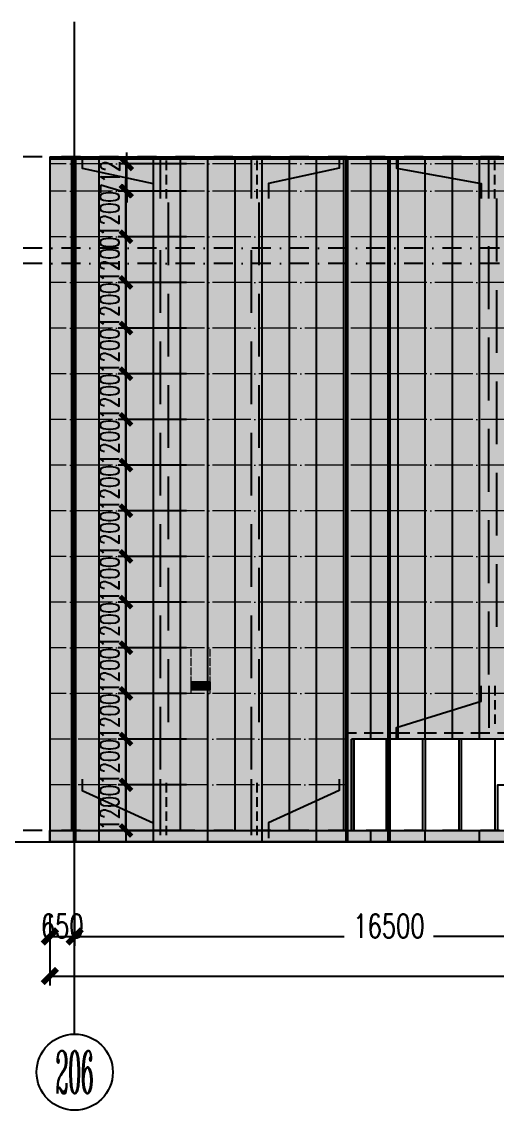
# Model space of a CAD drawing. Extents: x -2072575 to 87763, y -155913 to 742026.
# Drawn here: x -1023391 to -1010912, y 551370 to 579968 of the extents above; entities that cross this region are included whole.
import ezdxf
from ezdxf.enums import TextEntityAlignment as Align

# ---------------------------------------------------------------- set-up
doc = ezdxf.new("R2010")
doc.units = 0
doc.header["$LTSCALE"] = 1000
for name, pattern in [('20剖面图$0$DASH', [0.35, 0.25, -0.1]), ('CENTER', [2, 1.25, -0.25, 0.25, -0.25]), ('DASHDOT', [1, 0.5, -0.25, 0, -0.25]), ('DASHED', [0.75, 0.5, -0.25]), ('DOT', [0.25, 0, -0.25]), ('DOTE', [2.42, 2, -0.2, 0.02, -0.2]), ('HIDDEN2', [0.1875, 0.125, -0.0625])]:
    doc.linetypes.add(name, pattern=pattern)
doc.layers.get('Defpoints').update_dxf_attribs({"color": 210})
for name, color, linetype in [('!ZN1-填充-8', 8, 'Continuous'), ('112铝材投影', 112, 'Continuous'), ('12圆钢+30钢套管撑杆', 3, 'Continuous'), ('12圆钢斜拉条', 30, 'Continuous'), ('12圆钢直拉条', 22, 'Continuous'), ('250×150×4.5×8 H型钢', 3, 'HIDDEN2'), ('3符号', 3, 'Continuous'), ('3铝板幕墙', 3, 'Continuous'), ('4玻璃幕墙', 4, 'Continuous'), ('A-LIN-V', 9, 'Continuous'), ('A-云线', 50, 'Continuous'), ('AS-WALL', 40, 'Continuous'), ('DIM', 173, 'Continuous'), ('DOT', 8, 'DOT'), ('DOTE', 1, 'CENTER'), ('压型钢板', 23, 'Continuous')]:
    doc.layers.add(name, color=color, linetype=linetype)
doc.layers.add('冷弯薄壁C型钢 250x75x20x3.0', color=51, linetype='DOTE', lineweight=0)
doc.layers.add('梁', color=4, linetype='Continuous', lineweight=18)
doc.styles.add('_TCH_AXIS', font='COMPLEX', dxfattribs={"bigfont": 'GBCBIG'})
doc.styles.add('DHTEXT-1', font='romans.shx', dxfattribs={"width": 0.7, "bigfont": 'chinese.shx'})
doc.dimstyles.new('ZN200', dxfattribs={"dimscale": 200, "dimtxt": 2.5, "dimasz": 1.5, "dimexe": 1, "dimexo": 2, "dimgap": 0.9, "dimtad": 1, "dimdec": 0, "dimdsep": 46, "dimtxsty": 'DHTEXT-1', "dimblk": 'ARCHTICK', "dimcen": 2.5, "dimclrd": 173, "dimclre": 173, "dimclrt": 7, "dimazin": 2, "dimtfac": 1, "dimtdec": 0, "dimtix": 1, "dimtmove": 2, "dimatfit": 3, "dimfxl": 0, "dimtolj": 1, "dimtzin": 0, "dimarcsym": 0})
doc.dimstyles.new('ZN250', dxfattribs={"dimscale": 250, "dimtxt": 2.5, "dimasz": 1.5, "dimexe": 1, "dimexo": 2, "dimgap": 0.9, "dimtad": 1, "dimdec": 0, "dimdsep": 46, "dimtxsty": 'DHTEXT-1', "dimblk": 'ARCHTICK', "dimcen": 2.5, "dimclrd": 173, "dimclre": 173, "dimclrt": 7, "dimazin": 2, "dimtfac": 1, "dimtdec": 0, "dimtix": 1, "dimtmove": 2, "dimatfit": 3, "dimfxl": 0, "dimarcsym": 0})

# ---------------------------------------------------------------- blocks, each defined once
blk = doc.blocks.new('_ArchTick')
at = {"color": 0, "linetype": 'ByBlock', "const_width": 0.4}
blk.add_lwpolyline([(-0.5, -0.5), (0.5, 0.5)], dxfattribs=at)
blk = doc.blocks.new('*D157')
at = {"layer": 'Defpoints', "color": 0, "ltscale": 2500, "transparency": 16777216}
for p in [(-1210766, 470420), (-1126966, 470420), (-1126966, 468284)]:
    blk.add_point(p, dxfattribs=at)
at = {"layer": 'DIM', "color": 173, "linetype": 'ByBlock', "lineweight": -2, "ltscale": 2500, "transparency": 16777216}
for p, q in [((-1210766, 469920), (-1210766, 468034)), ((-1126966, 469920), (-1126966, 468034)), ((-1210766, 468284), (-1170070, 468284)), ((-1126966, 468284), (-1167662, 468284))]:
    blk.add_line(p, q, dxfattribs=at)
at = {"layer": 'DIM', "color": 173, "lineweight": -2, "ltscale": 2500, "transparency": 16777216, "xscale": 375, "yscale": 375, "zscale": 375, "rotation": 180}
blk.add_blockref('_ArchTick', (-1210766, 468284), dxfattribs=at)
at = {"layer": 'DIM', "color": 173, "lineweight": -2, "ltscale": 2500, "transparency": 16777216, "xscale": 375, "yscale": 375, "zscale": 375}
blk.add_blockref('_ArchTick', (-1126966, 468284), dxfattribs=at)
at = {"layer": 'DIM', "color": 7, "ltscale": 2500, "transparency": 16777216, "insert": (-1168866, 468559), "char_height": 625, "attachment_point": 5, "style": 'DHTEXT-1'}
blk.add_mtext('83800', dxfattribs=at)
blk = doc.blocks.new('*D163')
at = {"layer": 'Defpoints', "color": 0, "ltscale": 2500, "transparency": 16777216}
for p in [(-1210766, 470420), (-1210116, 470420), (-1210116, 469324)]:
    blk.add_point(p, dxfattribs=at)
at = {"layer": 'DIM', "color": 173, "linetype": 'ByBlock', "lineweight": -2, "ltscale": 2500, "transparency": 16777216}
for p, q in [((-1210766, 469920), (-1210766, 469074)), ((-1210116, 469920), (-1210116, 469074)), ((-1210766, 469324), (-1210116, 469324))]:
    blk.add_line(p, q, dxfattribs=at)
at = {"layer": 'DIM', "color": 173, "lineweight": -2, "ltscale": 2500, "transparency": 16777216, "xscale": 375, "yscale": 375, "zscale": 375, "rotation": 180}
blk.add_blockref('_ArchTick', (-1210766, 469324), dxfattribs=at)
at = {"layer": 'DIM', "color": 173, "lineweight": -2, "ltscale": 2500, "transparency": 16777216, "xscale": 375, "yscale": 375, "zscale": 375}
blk.add_blockref('_ArchTick', (-1210116, 469324), dxfattribs=at)
at = {"layer": 'DIM', "color": 7, "ltscale": 2500, "transparency": 16777216, "insert": (-1210441, 469599), "char_height": 625, "attachment_point": 5, "style": 'DHTEXT-1'}
blk.add_mtext('650', dxfattribs=at)
blk = doc.blocks.new('*D164')
at = {"layer": 'Defpoints', "color": 0, "ltscale": 2500, "transparency": 16777216}
for p in [(-1210116, 470420), (-1193616, 470420), (-1193616, 469324)]:
    blk.add_point(p, dxfattribs=at)
at = {"layer": 'DIM', "color": 173, "linetype": 'ByBlock', "lineweight": -2, "ltscale": 2500, "transparency": 16777216}
for p, q in [((-1210116, 469920), (-1210116, 469074)), ((-1193616, 469920), (-1193616, 469074)), ((-1210116, 469324), (-1203039, 469324)), ((-1193616, 469324), (-1200693, 469324))]:
    blk.add_line(p, q, dxfattribs=at)
at = {"layer": 'DIM', "color": 173, "lineweight": -2, "ltscale": 2500, "transparency": 16777216, "xscale": 375, "yscale": 375, "zscale": 375, "rotation": 180}
blk.add_blockref('_ArchTick', (-1210116, 469324), dxfattribs=at)
at = {"layer": 'DIM', "color": 173, "lineweight": -2, "ltscale": 2500, "transparency": 16777216, "xscale": 375, "yscale": 375, "zscale": 375}
blk.add_blockref('_ArchTick', (-1193616, 469324), dxfattribs=at)
at = {"layer": 'DIM', "color": 7, "ltscale": 2500, "transparency": 16777216, "insert": (-1201866, 469599), "char_height": 625, "attachment_point": 5, "style": 'DHTEXT-1'}
blk.add_mtext('16500', dxfattribs=at)
blk = doc.blocks.new('卓越-轴号')
blk.add_circle((0, 0), 4)
at = {"color": 0, "style": '_TCH_AXIS', "width": 1.041667, "flags": 8}
blk.add_attdef('A', text='', height=4.48, dxfattribs=at).set_placement((-2, -2.24), (2, -2.24), align=Align.FIT)
blk = doc.blocks.new('20250905092932')
at = {"layer": '!ZN1-填充-8'}
h = blk.add_hatch(dxfattribs=at)
h.set_pattern_fill('ANSI36', color=252, scale=300, style=0)
h.set_pattern_definition([(45, (1036481.6, -558720.36), (252.5697, 926.08891), [1190.625, -238.125, 0, -238.125])])
h.paths.add_polyline_path([(-650, 0), (11205, 0), (11109, 0), (7305, 0), (7305, 2400), (66500, 2400), (66500, 17650), (-650, 17650)])
at = {"layer": '!ZN1-填充-8', "ltscale": 3000}
h = blk.add_hatch(dxfattribs=at)
h.set_pattern_fill('PLAST', color=252, scale=20)
h.set_pattern_definition([(0, (1668034.906, -516237.45), (0, 63.5), []), (0, (1668034.906, -516229.515), (0, 63.5), []), (0, (1668034.906, -516221.58), (0, 63.5), [])])
h.paths.add_polyline_path([(3085, 3730), (3525, 3730), (3525, 3870), (3085, 3870)])
at = {"layer": '!ZN1-填充-8'}
h = blk.add_hatch(dxfattribs=at)
h.set_pattern_fill('DOTS', color=252, scale=100, style=0)
h.set_pattern_definition([(0, (1022002.81, -558720.36), (79.375, 158.75), [0, -158.75])])
h.paths.add_polyline_path([(-650, 0), (83150, 0), (83150, -300), (-650, -300)])
at = {"layer": '112铝材投影', "color": 252}
for points in [[(3055, 3700), (3555, 3700), (3555, 3900), (3055, 3900)], [(3085, 3730), (3525, 3730), (3525, 3870), (3085, 3870)]]:
    blk.add_lwpolyline(points, close=True, dxfattribs=at)
at = {"layer": '3铝板幕墙', "color": 252, "ltscale": 1000}
for p, q in [((633, 0), (633, -300)), ((2060, 0), (2060, -300)), ((3486, 0), (3486, -300)), ((4913, 0), (4913, -300)), ((6340, 0), (6340, -300)), ((7767, 0), (7767, -300)), ((9193, 0), (9193, -300)), ((10620, 0), (10620, -300))]:
    blk.add_line(p, q, dxfattribs=at)
blk.add_lwpolyline([(-650, 0), (83150, 0), (83150, -300), (-650, -300)], close=True, dxfattribs=at)
at = {"layer": '4玻璃幕墙', "color": 252, "ltscale": 10}
for p, q in [((7269, 0), (7269, 2400)), ((7336, 0), (7336, 2400)), ((8187, 0), (8187, 2400)), ((8254, 0), (8254, 2400)), ((9138, 0), (9138, 2400)), ((9205, 0), (9205, 2400)), ((10090, 0), (10090, 2400)), ((10156, 0), (10156, 2400)), ((11040, 0), (11040, 2400))]:
    blk.add_line(p, q, dxfattribs=at)
blk.add_lwpolyline([(7269, 2400), (7269, 0), (11107, 0), (11107, 1200), (68000, 1200), (68000, 17650), (66460, 17650), (66460, 2400), (7269, 2400)], dxfattribs=at)
at = {"layer": '压型钢板', "color": 252, "ltscale": 10}
for p, q in [((-650, 17700), (-650, 0)), ((-81, 17700), (-81, 0)), ((633, 17700), (633, 0)), ((1346, 17700), (1346, 0)), ((2060, 17700), (2060, 0)), ((2773, 17700), (2773, 0)), ((3486, 17700), (3486, 0)), ((4200, 17700), (4200, 0)), ((4913, 17700), (4913, 0)), ((5626, 17700), (5626, 0)), ((6340, 17700), (6340, 0)), ((7053, 17700), (7053, 0)), ((7767, 17700), (7767, 2400)), ((8480, 17700), (8480, 2400)), ((9193, 17700), (9193, 2400)), ((9907, 17700), (9907, 2400)), ((10620, 17700), (10620, 2400))]:
    blk.add_line(p, q, dxfattribs=at)
blk = doc.blocks.new('*D3517')
at = {"layer": 'Defpoints', "color": 0, "ltscale": 10, "transparency": 16777216}
for p in [(-1020636, 576233), (-1018670, 576233), (-1018670, 575520)]:
    blk.add_point(p, dxfattribs=at)
at = {"layer": 'DIM', "color": 173, "linetype": 'ByBlock', "lineweight": -2, "ltscale": 10, "transparency": 16777216}
for p, q in [((-1020636, 576233), (-1020636, 576533)), ((-1019070, 576233), (-1020836, 576233)), ((-1020636, 575520), (-1020636, 576233)), ((-1019070, 575520), (-1020836, 575520)), ((-1020636, 575520), (-1020636, 575220))]:
    blk.add_line(p, q, dxfattribs=at)
at = {"layer": 'DIM', "color": 173, "lineweight": -2, "ltscale": 10, "transparency": 16777216, "xscale": 300, "yscale": 300, "zscale": 300}
for p, rotation in [((-1020636, 576233), 270), ((-1020636, 575520), 90)]:
    blk.add_blockref('_ArchTick', p, dxfattribs=dict(at, rotation=rotation))
at = {"layer": 'DIM', "color": 7, "ltscale": 10, "transparency": 16777216, "insert": (-1021066, 575877), "char_height": 500, "attachment_point": 5, "rotation": 90, "style": 'DHTEXT-1'}
blk.add_mtext('\\A1;712', dxfattribs=at)
blk = doc.blocks.new('*D3518')
at = {"layer": 'Defpoints', "color": 0, "ltscale": 10, "transparency": 16777216}
for p in [(-1020657, 575520), (-1018670, 575520), (-1018670, 574320)]:
    blk.add_point(p, dxfattribs=at)
at = {"layer": 'DIM', "color": 173, "linetype": 'ByBlock', "lineweight": -2, "ltscale": 10, "transparency": 16777216}
for p, q in [((-1020657, 575520), (-1020657, 575820)), ((-1019070, 575520), (-1020857, 575520)), ((-1020657, 574320), (-1020657, 575520)), ((-1019070, 574320), (-1020857, 574320)), ((-1020657, 574320), (-1020657, 574020))]:
    blk.add_line(p, q, dxfattribs=at)
at = {"layer": 'DIM', "color": 173, "lineweight": -2, "ltscale": 10, "transparency": 16777216, "xscale": 300, "yscale": 300, "zscale": 300}
for p, rotation in [((-1020657, 575520), 270), ((-1020657, 574320), 90)]:
    blk.add_blockref('_ArchTick', p, dxfattribs=dict(at, rotation=rotation))
at = {"layer": 'DIM', "color": 7, "ltscale": 10, "transparency": 16777216, "insert": (-1021087, 574920), "char_height": 500, "attachment_point": 5, "rotation": 90, "style": 'DHTEXT-1'}
blk.add_mtext('\\A1;1200', dxfattribs=at)
blk = doc.blocks.new('*D3519')
at = {"layer": 'Defpoints', "color": 0, "ltscale": 10, "transparency": 16777216}
for p in [(-1020657, 574320), (-1018670, 574320), (-1018670, 573120)]:
    blk.add_point(p, dxfattribs=at)
at = {"layer": 'DIM', "color": 173, "linetype": 'ByBlock', "lineweight": -2, "ltscale": 10, "transparency": 16777216}
for p, q in [((-1020657, 574320), (-1020657, 574620)), ((-1019070, 574320), (-1020857, 574320)), ((-1020657, 573120), (-1020657, 574320)), ((-1019070, 573120), (-1020857, 573120)), ((-1020657, 573120), (-1020657, 572820))]:
    blk.add_line(p, q, dxfattribs=at)
at = {"layer": 'DIM', "color": 173, "lineweight": -2, "ltscale": 10, "transparency": 16777216, "xscale": 300, "yscale": 300, "zscale": 300}
for p, rotation in [((-1020657, 574320), 270), ((-1020657, 573120), 90)]:
    blk.add_blockref('_ArchTick', p, dxfattribs=dict(at, rotation=rotation))
at = {"layer": 'DIM', "color": 7, "ltscale": 10, "transparency": 16777216, "insert": (-1021087, 573720), "char_height": 500, "attachment_point": 5, "rotation": 90, "style": 'DHTEXT-1'}
blk.add_mtext('\\A1;1200', dxfattribs=at)
blk = doc.blocks.new('*D3520')
at = {"layer": 'Defpoints', "color": 0, "ltscale": 10, "transparency": 16777216}
for p in [(-1020657, 573120), (-1018670, 573120), (-1018670, 571920)]:
    blk.add_point(p, dxfattribs=at)
at = {"layer": 'DIM', "color": 173, "linetype": 'ByBlock', "lineweight": -2, "ltscale": 10, "transparency": 16777216}
for p, q in [((-1020657, 573120), (-1020657, 573420)), ((-1019070, 573120), (-1020857, 573120)), ((-1020657, 571920), (-1020657, 573120)), ((-1019070, 571920), (-1020857, 571920)), ((-1020657, 571920), (-1020657, 571620))]:
    blk.add_line(p, q, dxfattribs=at)
at = {"layer": 'DIM', "color": 173, "lineweight": -2, "ltscale": 10, "transparency": 16777216, "xscale": 300, "yscale": 300, "zscale": 300}
for p, rotation in [((-1020657, 573120), 270), ((-1020657, 571920), 90)]:
    blk.add_blockref('_ArchTick', p, dxfattribs=dict(at, rotation=rotation))
at = {"layer": 'DIM', "color": 7, "ltscale": 10, "transparency": 16777216, "insert": (-1021087, 572520), "char_height": 500, "attachment_point": 5, "rotation": 90, "style": 'DHTEXT-1'}
blk.add_mtext('\\A1;1200', dxfattribs=at)
blk = doc.blocks.new('*D3521')
at = {"layer": 'Defpoints', "color": 0, "ltscale": 10, "transparency": 16777216}
for p in [(-1020657, 571920), (-1018670, 571920), (-1018670, 570720)]:
    blk.add_point(p, dxfattribs=at)
at = {"layer": 'DIM', "color": 173, "linetype": 'ByBlock', "lineweight": -2, "ltscale": 10, "transparency": 16777216}
for p, q in [((-1020657, 571920), (-1020657, 572220)), ((-1019070, 571920), (-1020857, 571920)), ((-1020657, 570720), (-1020657, 571920)), ((-1019070, 570720), (-1020857, 570720)), ((-1020657, 570720), (-1020657, 570420))]:
    blk.add_line(p, q, dxfattribs=at)
at = {"layer": 'DIM', "color": 173, "lineweight": -2, "ltscale": 10, "transparency": 16777216, "xscale": 300, "yscale": 300, "zscale": 300}
for p, rotation in [((-1020657, 571920), 270), ((-1020657, 570720), 90)]:
    blk.add_blockref('_ArchTick', p, dxfattribs=dict(at, rotation=rotation))
at = {"layer": 'DIM', "color": 7, "ltscale": 10, "transparency": 16777216, "insert": (-1021087, 571320), "char_height": 500, "attachment_point": 5, "rotation": 90, "style": 'DHTEXT-1'}
blk.add_mtext('\\A1;1200', dxfattribs=at)
blk = doc.blocks.new('*D3522')
at = {"layer": 'Defpoints', "color": 0, "ltscale": 10, "transparency": 16777216}
for p in [(-1020657, 570720), (-1018670, 570720), (-1018670, 569520)]:
    blk.add_point(p, dxfattribs=at)
at = {"layer": 'DIM', "color": 173, "linetype": 'ByBlock', "lineweight": -2, "ltscale": 10, "transparency": 16777216}
for p, q in [((-1020657, 570720), (-1020657, 571020)), ((-1019070, 570720), (-1020857, 570720)), ((-1020657, 569520), (-1020657, 570720)), ((-1019070, 569520), (-1020857, 569520)), ((-1020657, 569520), (-1020657, 569220))]:
    blk.add_line(p, q, dxfattribs=at)
at = {"layer": 'DIM', "color": 173, "lineweight": -2, "ltscale": 10, "transparency": 16777216, "xscale": 300, "yscale": 300, "zscale": 300}
for p, rotation in [((-1020657, 570720), 270), ((-1020657, 569520), 90)]:
    blk.add_blockref('_ArchTick', p, dxfattribs=dict(at, rotation=rotation))
at = {"layer": 'DIM', "color": 7, "ltscale": 10, "transparency": 16777216, "insert": (-1021087, 570120), "char_height": 500, "attachment_point": 5, "rotation": 90, "style": 'DHTEXT-1'}
blk.add_mtext('\\A1;1200', dxfattribs=at)
blk = doc.blocks.new('*D3523')
at = {"layer": 'Defpoints', "color": 0, "ltscale": 10, "transparency": 16777216}
for p in [(-1020657, 569520), (-1018670, 569520), (-1018670, 568320)]:
    blk.add_point(p, dxfattribs=at)
at = {"layer": 'DIM', "color": 173, "linetype": 'ByBlock', "lineweight": -2, "ltscale": 10, "transparency": 16777216}
for p, q in [((-1020657, 569520), (-1020657, 569820)), ((-1019070, 569520), (-1020857, 569520)), ((-1020657, 568320), (-1020657, 569520)), ((-1019070, 568320), (-1020857, 568320)), ((-1020657, 568320), (-1020657, 568020))]:
    blk.add_line(p, q, dxfattribs=at)
at = {"layer": 'DIM', "color": 173, "lineweight": -2, "ltscale": 10, "transparency": 16777216, "xscale": 300, "yscale": 300, "zscale": 300}
for p, rotation in [((-1020657, 569520), 270), ((-1020657, 568320), 90)]:
    blk.add_blockref('_ArchTick', p, dxfattribs=dict(at, rotation=rotation))
at = {"layer": 'DIM', "color": 7, "ltscale": 10, "transparency": 16777216, "insert": (-1021087, 568920), "char_height": 500, "attachment_point": 5, "rotation": 90, "style": 'DHTEXT-1'}
blk.add_mtext('\\A1;1200', dxfattribs=at)
blk = doc.blocks.new('*D3524')
at = {"layer": 'Defpoints', "color": 0, "ltscale": 10, "transparency": 16777216}
for p in [(-1020657, 568320), (-1018670, 568320), (-1018670, 567120)]:
    blk.add_point(p, dxfattribs=at)
at = {"layer": 'DIM', "color": 173, "linetype": 'ByBlock', "lineweight": -2, "ltscale": 10, "transparency": 16777216}
for p, q in [((-1020657, 568320), (-1020657, 568620)), ((-1019070, 568320), (-1020857, 568320)), ((-1020657, 567120), (-1020657, 568320)), ((-1019070, 567120), (-1020857, 567120)), ((-1020657, 567120), (-1020657, 566820))]:
    blk.add_line(p, q, dxfattribs=at)
at = {"layer": 'DIM', "color": 173, "lineweight": -2, "ltscale": 10, "transparency": 16777216, "xscale": 300, "yscale": 300, "zscale": 300}
for p, rotation in [((-1020657, 568320), 270), ((-1020657, 567120), 90)]:
    blk.add_blockref('_ArchTick', p, dxfattribs=dict(at, rotation=rotation))
at = {"layer": 'DIM', "color": 7, "ltscale": 10, "transparency": 16777216, "insert": (-1021087, 567720), "char_height": 500, "attachment_point": 5, "rotation": 90, "style": 'DHTEXT-1'}
blk.add_mtext('\\A1;1200', dxfattribs=at)
blk = doc.blocks.new('*D3525')
at = {"layer": 'Defpoints', "color": 0, "ltscale": 10, "transparency": 16777216}
for p in [(-1020657, 567120), (-1018670, 567120), (-1018670, 565920)]:
    blk.add_point(p, dxfattribs=at)
at = {"layer": 'DIM', "color": 173, "linetype": 'ByBlock', "lineweight": -2, "ltscale": 10, "transparency": 16777216}
for p, q in [((-1020657, 567120), (-1020657, 567420)), ((-1019070, 567120), (-1020857, 567120)), ((-1020657, 565920), (-1020657, 567120)), ((-1019070, 565920), (-1020857, 565920)), ((-1020657, 565920), (-1020657, 565620))]:
    blk.add_line(p, q, dxfattribs=at)
at = {"layer": 'DIM', "color": 173, "lineweight": -2, "ltscale": 10, "transparency": 16777216, "xscale": 300, "yscale": 300, "zscale": 300}
for p, rotation in [((-1020657, 567120), 270), ((-1020657, 565920), 90)]:
    blk.add_blockref('_ArchTick', p, dxfattribs=dict(at, rotation=rotation))
at = {"layer": 'DIM', "color": 7, "ltscale": 10, "transparency": 16777216, "insert": (-1021087, 566520), "char_height": 500, "attachment_point": 5, "rotation": 90, "style": 'DHTEXT-1'}
blk.add_mtext('\\A1;1200', dxfattribs=at)
blk = doc.blocks.new('*D3526')
at = {"layer": 'Defpoints', "color": 0, "ltscale": 10, "transparency": 16777216}
for p in [(-1020657, 565920), (-1018670, 565920), (-1018670, 564720)]:
    blk.add_point(p, dxfattribs=at)
at = {"layer": 'DIM', "color": 173, "linetype": 'ByBlock', "lineweight": -2, "ltscale": 10, "transparency": 16777216}
for p, q in [((-1020657, 565920), (-1020657, 566220)), ((-1019070, 565920), (-1020857, 565920)), ((-1020657, 564720), (-1020657, 565920)), ((-1019070, 564720), (-1020857, 564720)), ((-1020657, 564720), (-1020657, 564420))]:
    blk.add_line(p, q, dxfattribs=at)
at = {"layer": 'DIM', "color": 173, "lineweight": -2, "ltscale": 10, "transparency": 16777216, "xscale": 300, "yscale": 300, "zscale": 300}
for p, rotation in [((-1020657, 565920), 270), ((-1020657, 564720), 90)]:
    blk.add_blockref('_ArchTick', p, dxfattribs=dict(at, rotation=rotation))
at = {"layer": 'DIM', "color": 7, "ltscale": 10, "transparency": 16777216, "insert": (-1021087, 565320), "char_height": 500, "attachment_point": 5, "rotation": 90, "style": 'DHTEXT-1'}
blk.add_mtext('\\A1;1200', dxfattribs=at)
blk = doc.blocks.new('*D3527')
at = {"layer": 'Defpoints', "color": 0, "ltscale": 10, "transparency": 16777216}
for p in [(-1020657, 564720), (-1018670, 564720), (-1018670, 563520)]:
    blk.add_point(p, dxfattribs=at)
at = {"layer": 'DIM', "color": 173, "linetype": 'ByBlock', "lineweight": -2, "ltscale": 10, "transparency": 16777216}
for p, q in [((-1020657, 564720), (-1020657, 565020)), ((-1019070, 564720), (-1020857, 564720)), ((-1020657, 563520), (-1020657, 564720)), ((-1019070, 563520), (-1020857, 563520)), ((-1020657, 563520), (-1020657, 563220))]:
    blk.add_line(p, q, dxfattribs=at)
at = {"layer": 'DIM', "color": 173, "lineweight": -2, "ltscale": 10, "transparency": 16777216, "xscale": 300, "yscale": 300, "zscale": 300}
for p, rotation in [((-1020657, 564720), 270), ((-1020657, 563520), 90)]:
    blk.add_blockref('_ArchTick', p, dxfattribs=dict(at, rotation=rotation))
at = {"layer": 'DIM', "color": 7, "ltscale": 10, "transparency": 16777216, "insert": (-1021087, 564120), "char_height": 500, "attachment_point": 5, "rotation": 90, "style": 'DHTEXT-1'}
blk.add_mtext('\\A1;1200', dxfattribs=at)
blk = doc.blocks.new('*D3528')
at = {"layer": 'Defpoints', "color": 0, "ltscale": 10, "transparency": 16777216}
for p in [(-1020657, 563520), (-1018670, 563520), (-1018670, 562320)]:
    blk.add_point(p, dxfattribs=at)
at = {"layer": 'DIM', "color": 173, "linetype": 'ByBlock', "lineweight": -2, "ltscale": 10, "transparency": 16777216}
for p, q in [((-1020657, 563520), (-1020657, 563820)), ((-1019070, 563520), (-1020857, 563520)), ((-1020657, 562320), (-1020657, 563520)), ((-1019070, 562320), (-1020857, 562320)), ((-1020657, 562320), (-1020657, 562020))]:
    blk.add_line(p, q, dxfattribs=at)
at = {"layer": 'DIM', "color": 173, "lineweight": -2, "ltscale": 10, "transparency": 16777216, "xscale": 300, "yscale": 300, "zscale": 300}
for p, rotation in [((-1020657, 563520), 270), ((-1020657, 562320), 90)]:
    blk.add_blockref('_ArchTick', p, dxfattribs=dict(at, rotation=rotation))
at = {"layer": 'DIM', "color": 7, "ltscale": 10, "transparency": 16777216, "insert": (-1021087, 562920), "char_height": 500, "attachment_point": 5, "rotation": 90, "style": 'DHTEXT-1'}
blk.add_mtext('\\A1;1200', dxfattribs=at)
blk = doc.blocks.new('*D3529')
at = {"layer": 'Defpoints', "color": 0, "ltscale": 10, "transparency": 16777216}
for p in [(-1020657, 562320), (-1018670, 562320), (-1018670, 561120)]:
    blk.add_point(p, dxfattribs=at)
at = {"layer": 'DIM', "color": 173, "linetype": 'ByBlock', "lineweight": -2, "ltscale": 10, "transparency": 16777216}
for p, q in [((-1020657, 562320), (-1020657, 562620)), ((-1019070, 562320), (-1020857, 562320)), ((-1020657, 561120), (-1020657, 562320)), ((-1019070, 561120), (-1020857, 561120)), ((-1020657, 561120), (-1020657, 560820))]:
    blk.add_line(p, q, dxfattribs=at)
at = {"layer": 'DIM', "color": 173, "lineweight": -2, "ltscale": 10, "transparency": 16777216, "xscale": 300, "yscale": 300, "zscale": 300}
for p, rotation in [((-1020657, 562320), 270), ((-1020657, 561120), 90)]:
    blk.add_blockref('_ArchTick', p, dxfattribs=dict(at, rotation=rotation))
at = {"layer": 'DIM', "color": 7, "ltscale": 10, "transparency": 16777216, "insert": (-1021087, 561720), "char_height": 500, "attachment_point": 5, "rotation": 90, "style": 'DHTEXT-1'}
blk.add_mtext('\\A1;1200', dxfattribs=at)
blk = doc.blocks.new('*D3530')
at = {"layer": 'Defpoints', "color": 0, "ltscale": 10, "transparency": 16777216}
for p in [(-1020657, 561120), (-1018670, 561120), (-1018670, 559920)]:
    blk.add_point(p, dxfattribs=at)
at = {"layer": 'DIM', "color": 173, "linetype": 'ByBlock', "lineweight": -2, "ltscale": 10, "transparency": 16777216}
for p, q in [((-1020657, 561120), (-1020657, 561420)), ((-1019070, 561120), (-1020857, 561120)), ((-1020657, 559920), (-1020657, 561120)), ((-1019070, 559920), (-1020857, 559920)), ((-1020657, 559920), (-1020657, 559620))]:
    blk.add_line(p, q, dxfattribs=at)
at = {"layer": 'DIM', "color": 173, "lineweight": -2, "ltscale": 10, "transparency": 16777216, "xscale": 300, "yscale": 300, "zscale": 300}
for p, rotation in [((-1020657, 561120), 270), ((-1020657, 559920), 90)]:
    blk.add_blockref('_ArchTick', p, dxfattribs=dict(at, rotation=rotation))
at = {"layer": 'DIM', "color": 7, "ltscale": 10, "transparency": 16777216, "insert": (-1021087, 560520), "char_height": 500, "attachment_point": 5, "rotation": 90, "style": 'DHTEXT-1'}
blk.add_mtext('\\A1;1200', dxfattribs=at)
blk = doc.blocks.new('*D3531')
at = {"layer": 'Defpoints', "color": 0, "ltscale": 10, "transparency": 16777216}
for p in [(-1020657, 559920), (-1018670, 559920), (-1018670, 558720)]:
    blk.add_point(p, dxfattribs=at)
at = {"layer": 'DIM', "color": 173, "linetype": 'ByBlock', "lineweight": -2, "ltscale": 10, "transparency": 16777216}
for p, q in [((-1020657, 559920), (-1020657, 560220)), ((-1019070, 559920), (-1020857, 559920)), ((-1020657, 558720), (-1020657, 559920)), ((-1019070, 558720), (-1020857, 558720)), ((-1020657, 558720), (-1020657, 558420))]:
    blk.add_line(p, q, dxfattribs=at)
at = {"layer": 'DIM', "color": 173, "lineweight": -2, "ltscale": 10, "transparency": 16777216, "xscale": 300, "yscale": 300, "zscale": 300}
for p, rotation in [((-1020657, 559920), 270), ((-1020657, 558720), 90)]:
    blk.add_blockref('_ArchTick', p, dxfattribs=dict(at, rotation=rotation))
at = {"layer": 'DIM', "color": 7, "ltscale": 10, "transparency": 16777216, "insert": (-1021087, 559320), "char_height": 500, "attachment_point": 5, "rotation": 90, "style": 'DHTEXT-1'}
blk.add_mtext('\\A1;1200', dxfattribs=at)
blk = doc.blocks.new('20250821133332')
at = {"layer": 'DOT', "linetype": 'DASHDOT'}
for p, q in [((90159.1, 17700), (-7659.1, 17700)), ((90159.1, 15300), (-7659.1, 15300)), ((90159.1, 14900), (-7659.1, 14900)), ((90159.1, 0), (-7659.1, 0))]:
    blk.add_line(p, q, dxfattribs=at)
at = {"layer": 'DOTE', "ltscale": 250}
blk.add_line((0, -5350), (0, 21247.6), dxfattribs=at)
at = {"layer": '3符号', "color": 7}
ref = blk.add_blockref('卓越-轴号', (1.1, -6350), dxfattribs=dict(at, xscale=250, yscale=250, zscale=250))
ref.add_attrib('A', '206', dxfattribs={"layer": '0', "color": 0, "height": 1120, "style": '_TCH_AXIS', "width": 0.347222}).set_placement((-498.9, -6910), (501.1, -6910), align=Align.FIT)
at = {"layer": 'DIM', "ltscale": 2500}
for base, p1, p2, picture, middle in [((0, -2784.1), (-650, -1687.5), (0, -1687.5), '*D163', (-325, -2509.1)), ((83150, -3824.1), (-650, -1687.5), (83150, -1687.5), '*D157', (41250, -3549.1)), ((16500, -2784.1), (0, -1687.5), (16500, -1687.5), '*D164', (8250, -2509.1))]:
    dim = blk.add_linear_dim(base=base, p1=p1, p2=p2, angle=0, dimstyle='ZN250', dxfattribs=at)
    dim.commit()
    dim.dimension.update_dxf_attribs({"geometry": picture, "text_midpoint": middle, "dimtype": 129, "insert": (1210115.9, -472107.8)})

msp = doc.modelspace()

# ---------------------------------------------------------------- linework, layer by layer
at = {"layer": 'A-LIN-V'}
for p, q in [((-1022652.8, 576420.4), (-938852.8, 576420.4)), ((-1022652.8, 576420.4), (-1022652.8, 558420.4)), ((-1022652.8, 576370.4), (-938852.8, 576370.4))]:
    msp.add_line(p, q, dxfattribs=at)
at = {"layer": 'AS-WALL'}
msp.add_line((-1029662, 558420.4), (-931843.7, 558420.4), dxfattribs=at)

# ---------------------------------------------------------------- block references
at = {"layer": 'A-云线', "ltscale": 10}
msp.add_blockref('20250821133332', (-1022002.8, 558720.4), dxfattribs=at)

# ---------------------------------------------------------------- next in the draw order: block references
at = {"layer": '3铝板幕墙', "ltscale": 1000}
msp.add_blockref('20250905092932', (-1022002.8, 558720.4), dxfattribs=at)

# ---------------------------------------------------------------- next in the draw order: linework, layer by layer
at = {"layer": '12圆钢+30钢套管撑杆', "color": 3}
for p, q in [((-1019746.4, 575320.4), (-1019746.4, 576420.4)), ((-1017365.2, 575320.4), (-1017365.2, 576420.4)), ((-1011127.8, 575320.4), (-1011127.8, 576420.4)), ((-1011127.8, 562520.4), (-1011127.8, 561420.4)), ((-1019746.4, 558595.4), (-1019746.4, 560070.4)), ((-1017365.2, 558595.4), (-1017365.2, 560070.4))]:
    msp.add_line(p, q, dxfattribs=at)
at = {"layer": '12圆钢+30钢套管撑杆', "color": 3, "linetype": 'DASHED', "ltscale": 0.5}
for p, q in [((-1019596.4, 575320.4), (-1019596.4, 576420.4)), ((-1017215.2, 575320.4), (-1017215.2, 576420.4)), ((-1010977.8, 575320.4), (-1010977.8, 576420.4)), ((-1010977.8, 562520.4), (-1010977.8, 561420.4)), ((-1019596.4, 558595.4), (-1019596.4, 560070.4)), ((-1017215.2, 558595.4), (-1017215.2, 560070.4))]:
    msp.add_line(p, q, dxfattribs=at)
at = {"layer": '12圆钢斜拉条', "ltscale": 1000}
for points in [[(-1021802.8, 576420.4), (-1021802.8, 576120.4), (-1019946.3, 575720.4), (-1019946.3, 575320.4)], [(-1015059.1, 576420.4), (-1015059.1, 576120.4), (-1016915.6, 575720.4), (-1016915.6, 575320.4)], [(-1013552.8, 576420.4), (-1013552.8, 576120.4), (-1011330.9, 575720.4), (-1011330.9, 575320.4)], [(-1013552.8, 561125.4), (-1013552.8, 561425.4), (-1011330.9, 562120.4), (-1011330.9, 562520.4)], [(-1021802.8, 560070.4), (-1021802.8, 559770.4), (-1019946.3, 558920.4), (-1019946.3, 558520.4)], [(-1015059.1, 560070.4), (-1015059.1, 559770.4), (-1016915.6, 558920.4), (-1016915.6, 558520.4)]]:
    msp.add_lwpolyline(points, dxfattribs=at)
at = {"layer": '12圆钢直拉条', "ltscale": 1000}
for p, q in [((-1019546.4, 575220.4), (-1019546.4, 573570.4)), ((-1017165.2, 575220.4), (-1017165.2, 573570.4)), ((-1010927.8, 575320.4), (-1010927.8, 573670.4)), ((-1019746.4, 572320.4), (-1019746.4, 573970.4)), ((-1017365.2, 572320.4), (-1017365.2, 573970.4)), ((-1011127.8, 572420.4), (-1011127.8, 574070.4)), ((-1019546.4, 572820.4), (-1019546.4, 571170.4)), ((-1017165.2, 572820.4), (-1017165.2, 571170.4)), ((-1010927.8, 572920.4), (-1010927.8, 571270.4)), ((-1011127.8, 570020.4), (-1011127.8, 571670.4)), ((-1019746.4, 569920.4), (-1019746.4, 571570.4)), ((-1017365.2, 569920.4), (-1017365.2, 571570.4)), ((-1019546.4, 570420.4), (-1019546.4, 568770.4)), ((-1017165.2, 570420.4), (-1017165.2, 568770.4)), ((-1010927.8, 570520.4), (-1010927.8, 568870.4)), ((-1019746.4, 567520.4), (-1019746.4, 569170.4)), ((-1017365.2, 567520.4), (-1017365.2, 569170.4)), ((-1011127.8, 567620.4), (-1011127.8, 569270.4)), ((-1019546.4, 568020.4), (-1019546.4, 566370.4)), ((-1017165.2, 568020.4), (-1017165.2, 566370.4)), ((-1010927.8, 568120.4), (-1010927.8, 566470.4)), ((-1011127.8, 565220.4), (-1011127.8, 566870.4)), ((-1019746.4, 565120.4), (-1019746.4, 566770.4)), ((-1017365.2, 565120.4), (-1017365.2, 566770.4)), ((-1010927.8, 565720.4), (-1010927.8, 564070.4)), ((-1019546.4, 565620.4), (-1019546.4, 563970.4)), ((-1017165.2, 565620.4), (-1017165.2, 563970.4)), ((-1019746.4, 562720.4), (-1019746.4, 564370.4)), ((-1017365.2, 562720.4), (-1017365.2, 564370.4)), ((-1011127.8, 562820.4), (-1011127.8, 564470.4)), ((-1019546.4, 563220.4), (-1019546.4, 561570.4)), ((-1017165.2, 563220.4), (-1017165.2, 561570.4)), ((-1019746.4, 560320.4), (-1019746.4, 561970.4)), ((-1017365.2, 560320.4), (-1017365.2, 561970.4))]:
    msp.add_line(p, q, dxfattribs=at)
at = {"layer": '250×150×4.5×8 H型钢', "linetype": '20剖面图$0$DASH', "ltscale": 2}
msp.add_line((-1005502.8, 561275.4), (-1014859.1, 561275.4), dxfattribs=at)
at = {"layer": '冷弯薄壁C型钢 250x75x20x3.0', "ltscale": 0.5}
for p, q in [((-1013752.8, 576232.9), (-1022652.8, 576232.9)), ((-1005502.8, 576232.9), (-1013752.8, 576232.9)), ((-1013752.8, 575520.4), (-1022652.8, 575520.4)), ((-1005502.8, 575520.4), (-1013752.8, 575520.4)), ((-1013752.8, 574320.4), (-1022652.8, 574320.4)), ((-1005502.8, 574320.4), (-1013752.8, 574320.4)), ((-1013752.8, 573120.4), (-1022652.8, 573120.4)), ((-1005502.8, 573120.4), (-1013752.8, 573120.4)), ((-1013752.8, 571920.4), (-1022652.8, 571920.4)), ((-1005502.8, 571920.4), (-1013752.8, 571920.4)), ((-1013752.8, 570720.4), (-1022652.8, 570720.4)), ((-1005502.8, 570720.4), (-1013752.8, 570720.4)), ((-1013752.8, 569520.4), (-1022652.8, 569520.4)), ((-1005502.8, 569520.4), (-1013752.8, 569520.4)), ((-1013752.8, 568320.4), (-1022652.8, 568320.4)), ((-1005502.8, 568320.4), (-1013752.8, 568320.4)), ((-1013752.8, 567120.4), (-1022652.8, 567120.4)), ((-1005502.8, 567120.4), (-1013752.8, 567120.4)), ((-1013752.8, 565920.4), (-1022652.8, 565920.4)), ((-1005502.8, 565920.4), (-1013752.8, 565920.4)), ((-1013752.8, 564720.4), (-1022652.8, 564720.4)), ((-1005502.8, 564720.4), (-1013752.8, 564720.4)), ((-1013752.8, 563520.4), (-1022652.8, 563520.4)), ((-1005502.8, 563520.4), (-1013752.8, 563520.4)), ((-1013752.8, 562320.4), (-1022652.8, 562320.4)), ((-1005502.8, 562320.4), (-1013752.8, 562320.4)), ((-1014858.8, 561120.4), (-1022652.8, 561120.4)), ((-1014858.8, 559920.4), (-1022652.8, 559920.4)), ((-1014858.8, 558720.4), (-1022652.8, 558720.4))]:
    msp.add_line(p, q, dxfattribs=at)
at = {"layer": '冷弯薄壁C型钢 250x75x20x3.0', "ltscale": 0.1}
for points in [[(-1018948.1, 562320.4), (-1018948.1, 563520.4)], [(-1018448.1, 562320.4), (-1018448.1, 563520.4)], [(-1018448.1, 562620.4), (-1018948.1, 562620.4)]]:
    msp.add_lwpolyline(points, dxfattribs=at)
at = {"layer": '梁', "ltscale": 10, "const_width": 100}
for points in [[(-1022002.8, 576420.4), (-1022002.8, 558420.4)], [(-1013752.8, 576420.4), (-1013752.8, 558420.4)]]:
    msp.add_lwpolyline(points, dxfattribs=at)
at = {"layer": '梁', "color": 1, "ltscale": 10, "const_width": 100}
msp.add_lwpolyline([(-1014859.1, 576420.4), (-1014859.1, 558420.4)], dxfattribs=at)

# ---------------------------------------------------------------- next in the draw order: dimensions: what is measured, and where the dimension line sits
at = {"layer": 'DIM', "ltscale": 10}
for base, p1, p2, picture, middle in [((-1020636.3561057, 576232.8604371), (-1018669.8990338, 575520.3604371), (-1018669.8990338, 576232.8604371), '*D3517', (-1021066.3561057, 575876.6104371)), ((-1020656.7, 575520.4), (-1018669.9, 574320.4), (-1018669.9, 575520.4), '*D3518', (-1021086.7, 574920.4)), ((-1020656.7, 574320.4), (-1018669.9, 573120.4), (-1018669.9, 574320.4), '*D3519', (-1021086.7, 573720.4)), ((-1020656.7, 573120.4), (-1018669.9, 571920.4), (-1018669.9, 573120.4), '*D3520', (-1021086.7, 572520.4)), ((-1020656.7, 571920.4), (-1018669.9, 570720.4), (-1018669.9, 571920.4), '*D3521', (-1021086.7, 571320.4)), ((-1020656.7, 570720.4), (-1018669.9, 569520.4), (-1018669.9, 570720.4), '*D3522', (-1021086.7, 570120.4)), ((-1020656.7, 569520.4), (-1018669.9, 568320.4), (-1018669.9, 569520.4), '*D3523', (-1021086.7, 568920.4)), ((-1020656.7, 568320.4), (-1018669.9, 567120.4), (-1018669.9, 568320.4), '*D3524', (-1021086.7, 567720.4)), ((-1020656.7, 567120.4), (-1018669.9, 565920.4), (-1018669.9, 567120.4), '*D3525', (-1021086.7, 566520.4)), ((-1020656.7, 565920.4), (-1018669.9, 564720.4), (-1018669.9, 565920.4), '*D3526', (-1021086.7, 565320.4)), ((-1020656.7, 564720.4), (-1018669.9, 563520.4), (-1018669.9, 564720.4), '*D3527', (-1021086.7, 564120.4)), ((-1020656.7, 563520.4), (-1018669.9, 562320.4), (-1018669.9, 563520.4), '*D3528', (-1021086.7, 562920.4)), ((-1020656.7, 562320.4), (-1018669.9, 561120.4), (-1018669.9, 562320.4), '*D3529', (-1021086.7, 561720.4)), ((-1020656.7, 561120.4), (-1018669.9, 559920.4), (-1018669.9, 561120.4), '*D3530', (-1021086.7, 560520.4)), ((-1020656.7, 559920.4), (-1018669.9, 558720.4), (-1018669.9, 559920.4), '*D3531', (-1021086.7, 559320.4))]:
    dim = msp.add_linear_dim(base=base, p1=p1, p2=p2, angle=90, dimstyle='ZN200', override={"dimfxl": 2}, dxfattribs=at)
    dim.commit()
    dim.dimension.update_dxf_attribs({"geometry": picture, "text_midpoint": middle})

doc.saveas('drawing.dxf')
